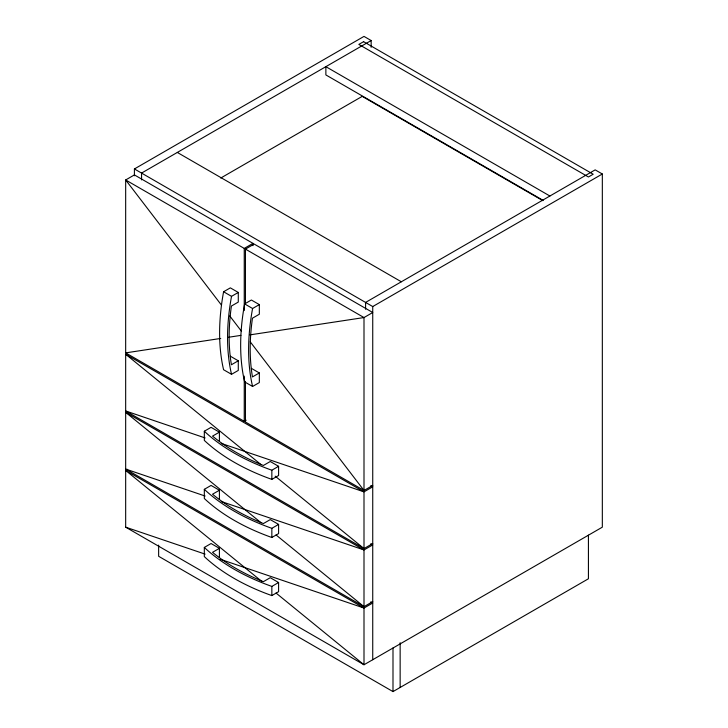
<?xml version="1.0" encoding="UTF-8"?>
<svg xmlns="http://www.w3.org/2000/svg" width="728" height="728" viewBox="0 0 728 728"><rect width="100%" height="100%" fill="white"/><g stroke="black" fill="none" stroke-linecap="round" stroke-linejoin="round"><path stroke-width="1.09" d="M134.407 175.767L134.407 168.951L364 36.4L371.153 40.531L371.153 47.338M371.153 40.531L141.56 173.082L141.56 179.898M220.748 178.042L362.216 96.369L542.842 200.655M246.182 420.211L244.244 421.33L125.671 352.88L125.671 179.962L244.244 248.412L252.98 243.37L252.98 245.627M245.436 304.486L245.436 249.103L254.172 244.062L372.736 312.512L364 317.554L249.904 334.88M223.587 291.755L230.339 287.86L238.284 292.447L238.284 302.084L231.413 306.051A203.494 117.49 -60 0 0 231.413 364.755L238.284 360.788L238.284 370.425L231.531 374.319L223.587 369.733A205.742 118.782 -60 0 1 223.587 291.755L231.531 296.341L238.284 292.447M244.635 303.913L251.388 300.018L259.332 304.604L259.332 314.232L252.461 318.2A203.494 117.49 -60 0 0 252.461 376.913L259.332 372.945L259.332 382.573L252.58 386.477L244.635 381.891A205.742 118.782 -60 0 1 244.635 303.913L252.58 308.499L259.332 304.604M134.407 168.951L372.736 306.552L602.329 174.001L602.329 527.172L364 664.764L125.671 527.172L125.671 470.452L127.609 469.323M219.41 432.15L212.54 436.118A203.494 117.481 0 0 0 263.381 465.474L270.261 461.507L278.596 466.32L278.596 475.493L271.844 479.388A205.742 118.782 0 0 1 204.322 440.404L204.322 431.231L211.075 427.336L219.41 432.15L219.41 441.323M219.41 490.244L212.54 494.212A203.494 117.481 0 0 0 263.381 523.569L270.261 519.601L278.596 524.415L278.596 533.588L271.844 537.491A205.742 118.782 0 0 1 204.322 498.507L204.322 489.325L211.075 485.43L219.41 490.244L219.41 499.417M204.322 431.231A205.742 118.782 0 0 0 271.844 470.215L278.596 466.32M219.41 548.348L212.54 552.315A203.494 117.481 0 0 0 263.381 581.663L270.261 577.695L278.596 582.518L278.596 591.691L271.844 595.586A205.742 118.782 0 0 1 204.322 556.601L204.322 547.429L211.075 543.525L219.41 548.348L219.41 557.521M204.322 489.325A205.742 118.782 0 0 0 271.844 528.319L278.596 524.415M372.736 485.43L364 490.472L245.436 422.022L245.436 381.336M204.322 547.429A205.742 118.782 0 0 0 271.844 586.413L278.596 582.518M372.736 543.525L364 548.575L125.671 410.974L125.671 354.254L364 491.855L372.736 486.805L370.77 485.667M372.736 601.628L364 606.67L125.671 469.069L125.671 412.348L364 549.949L372.736 544.899L370.77 543.77M158.64 545.108L158.64 556.292L392.993 691.6L588.424 578.769L588.424 535.144M125.671 352.88L220.748 338.438M228.583 337.255L240.886 335.381M125.671 410.974L205.114 437.938M221.221 443.398L364 491.855L364 548.575L275.175 476.148M125.671 469.069L205.114 496.032M221.221 501.492L364 549.949L364 606.67L276.058 534.962M125.671 527.172L205.114 554.126M220.147 559.231L364 608.044L372.736 603.002L370.77 601.865M602.329 174.001L595.176 169.87L365.593 302.42L365.593 309.236M549.895 196.014L325.871 66.676L325.871 74.929L543.015 200.3M177.314 152.443L401.337 281.781M252.98 243.37L134.407 174.911L125.671 179.962L221.494 305.15M245.436 249.103L364 317.554L364 490.472L250.259 341.869M230.339 356.201L238.284 360.788M251.388 368.359L259.332 372.945M125.671 354.254L261.106 464.682M125.671 412.348L261.106 522.777M261.989 581.59L125.671 470.452L364 608.044L364 664.764L276.058 593.065M229.766 315.961L241.487 331.267M400.145 642.724L400.145 687.469M392.993 647.975L392.993 691.6M372.736 306.552L372.736 659.723M271.844 470.215L271.844 479.388M271.844 528.319L271.844 537.491M271.844 586.413L271.844 595.586M244.244 248.412L244.244 310.574M244.244 376.121L244.244 421.33M252.58 386.477A205.742 118.782 -60 0 1 252.58 308.499M231.531 374.319A205.742 118.782 -60 0 1 231.531 296.341M363.6 41.678L358.84 44.426L588.424 176.977L593.193 174.229L363.6 41.678"/></g></svg>
